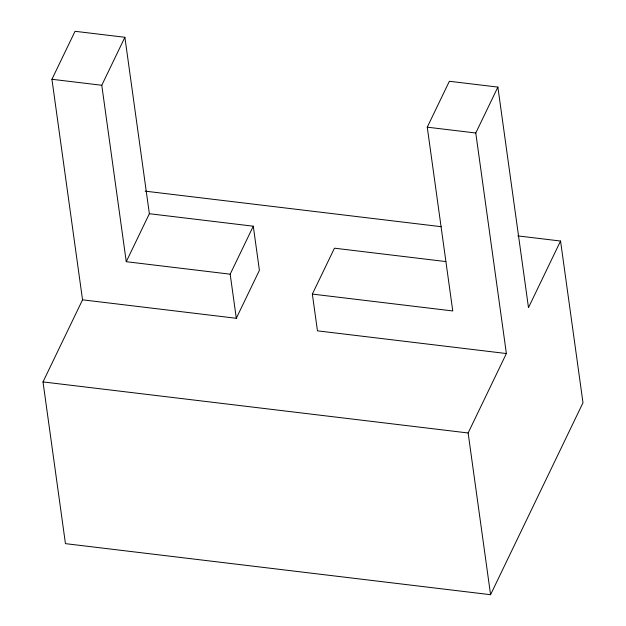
<?xml version="1.0" encoding="UTF-8"?>
<svg xmlns="http://www.w3.org/2000/svg" width="626" height="626" viewBox="0 0 626 626"><rect width="100%" height="100%" fill="white"/><g stroke="black" fill="none" stroke-linecap="round" stroke-linejoin="round"><path stroke-width="0.94" d="M517.851 235.9L560.552 241.033L582.994 402.753L490.573 594.7L65.448 543.642L43.006 381.915L82.538 299.823L51.935 79.283L75.042 31.3L124.887 37.286L149.364 213.716L126.256 261.699L230.18 274.18L253.287 226.197L149.364 213.716M126.256 261.699L101.78 85.269L124.887 37.286M82.538 299.823L236.307 318.29L259.407 270.299L253.287 226.197M312.351 294.087L452.762 310.95L427.261 127.172L449.366 81.27L497.881 87.1L475.776 133.002L506.379 353.534L317.452 330.841L312.351 294.087L334.456 248.186L445.814 261.566M490.573 594.7L468.131 432.973L506.379 353.534M560.552 241.033L528.485 307.632L497.881 87.1M51.935 79.283L101.78 85.269M427.261 127.172L475.776 133.002M145.138 191.141L441.173 226.69M43.006 381.915L468.131 432.973M230.18 274.18L236.307 318.29"/></g></svg>
